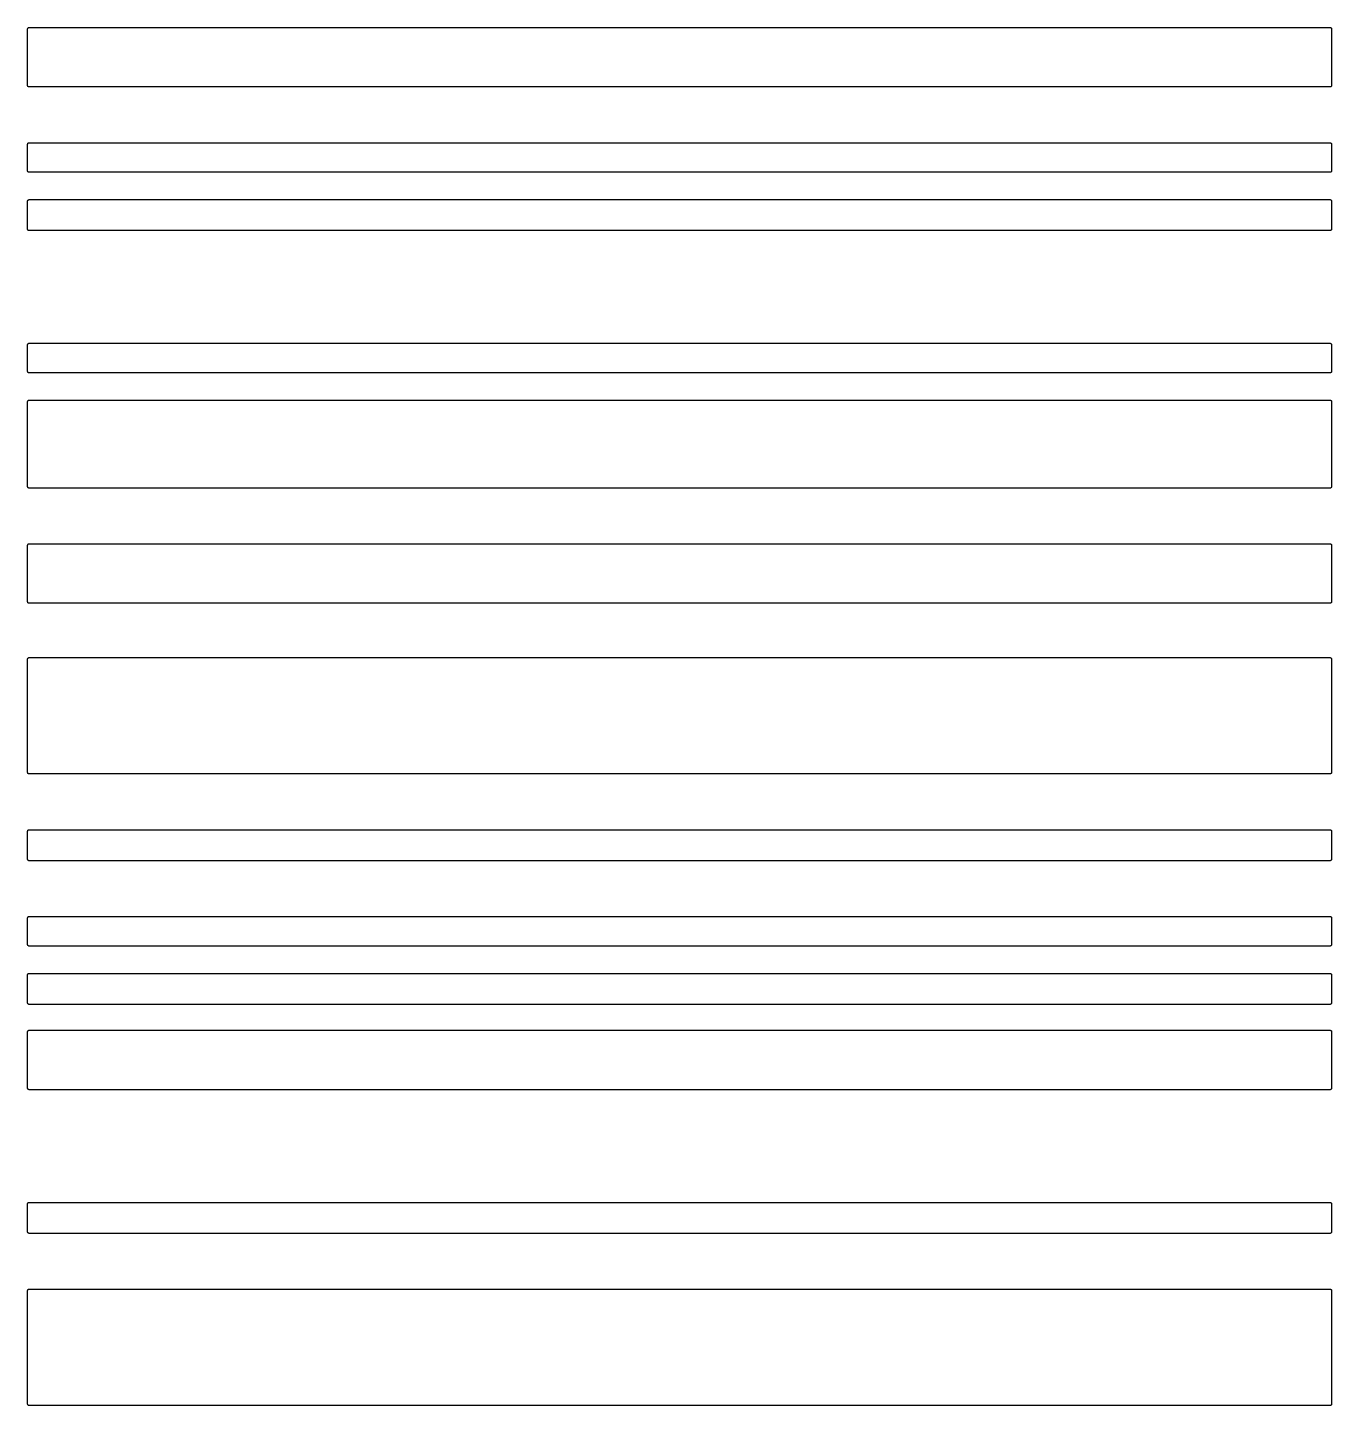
# Model space of a CAD drawing. Extents: x 91.3 to 189.8, y -113.5 to -60.4.
# Drawn here: x 116.11 to 121.29, y -84.65 to -79.18 of the extents above; entities that cross this region are included whole.
import ezdxf

# ---------------------------------------------------------------- set-up
doc = ezdxf.new("R2010")
doc.units = 0
doc.header["$MEASUREMENT"] = 0
doc.layers.add('BLACK', color=7, linetype='CONTINUOUS')

msp = doc.modelspace()

# ---------------------------------------------------------------- linework, layer by layer
at = {"layer": 'Black'}
for p, q in [((116.111, -79.1876), (116.112, -79.1872)), ((116.111, -79.4134), (116.111, -79.1876)), ((116.112, -79.1848), (116.113, -79.1844)), ((116.112, -79.1851), (116.112, -79.1848)), ((116.112, -79.1855), (116.112, -79.1851)), ((116.112, -79.1859), (116.112, -79.1855)), ((116.112, -79.1863), (116.112, -79.1859)), ((116.112, -79.1867), (116.112, -79.1863)), ((116.112, -79.1872), (116.112, -79.1867)), ((116.113, -79.1838), (116.114, -79.1836)), ((116.113, -79.1841), (116.113, -79.1838)), ((116.113, -79.1844), (116.113, -79.1841)), ((116.114, -79.1831), (116.115, -79.1829)), ((116.114, -79.1833), (116.114, -79.1831)), ((116.114, -79.1836), (116.114, -79.1833)), ((116.115, -79.1828), (116.116, -79.1827)), ((116.115, -79.1829), (116.115, -79.1828)), ((116.116, -79.1827), (116.116, -79.1826)), ((116.116, -79.1826), (121.281, -79.1826)), ((116.116, -79.1827), (116.116, -79.1827)), ((121.281, -79.1826), (121.282, -79.1827)), ((121.282, -79.1827), (121.282, -79.1827)), ((121.282, -79.1827), (121.282, -79.1828)), ((121.282, -79.1828), (121.283, -79.1829)), ((121.283, -79.1829), (121.283, -79.1831)), ((121.283, -79.1831), (121.284, -79.1833)), ((121.284, -79.1833), (121.284, -79.1836)), ((121.284, -79.1836), (121.284, -79.1838)), ((121.284, -79.1838), (121.285, -79.1841)), ((121.285, -79.1841), (121.285, -79.1844)), ((121.285, -79.1844), (121.285, -79.1848)), ((121.285, -79.1848), (121.285, -79.1851)), ((121.285, -79.1851), (121.286, -79.1855)), ((121.286, -79.1855), (121.286, -79.1859)), ((121.286, -79.1859), (121.286, -79.1863)), ((121.286, -79.1863), (121.286, -79.1867)), ((121.286, -79.1867), (121.286, -79.1872)), ((121.286, -79.1872), (121.286, -79.1876)), ((121.286, -79.1876), (121.286, -79.4134)), ((116.112, -79.4138), (116.111, -79.4134)), ((116.112, -79.4142), (116.112, -79.4138)), ((116.112, -79.4147), (116.112, -79.4142)), ((116.112, -79.4151), (116.112, -79.4147)), ((116.112, -79.4155), (116.112, -79.4151)), ((116.112, -79.4159), (116.112, -79.4155)), ((116.112, -79.4162), (116.112, -79.4159)), ((116.113, -79.4166), (116.112, -79.4162)), ((116.113, -79.4169), (116.113, -79.4166)), ((116.113, -79.4172), (116.113, -79.4169)), ((116.114, -79.4174), (116.113, -79.4172)), ((116.114, -79.4177), (116.114, -79.4174)), ((116.114, -79.4179), (116.114, -79.4177)), ((116.115, -79.4181), (116.114, -79.4179)), ((116.115, -79.4182), (116.115, -79.4181)), ((116.116, -79.4183), (116.115, -79.4182)), ((116.116, -79.4184), (116.116, -79.4183)), ((116.116, -79.4183), (116.116, -79.4183)), ((121.281, -79.4184), (116.116, -79.4184)), ((121.282, -79.4183), (121.281, -79.4184)), ((121.283, -79.4181), (121.282, -79.4182)), ((121.282, -79.4182), (121.282, -79.4183)), ((121.282, -79.4183), (121.282, -79.4183)), ((121.284, -79.4177), (121.283, -79.4179)), ((121.283, -79.4179), (121.283, -79.4181)), ((121.285, -79.4169), (121.284, -79.4172)), ((121.284, -79.4172), (121.284, -79.4174)), ((121.284, -79.4174), (121.284, -79.4177)), ((121.286, -79.4155), (121.285, -79.4159)), ((121.285, -79.4159), (121.285, -79.4162)), ((121.285, -79.4162), (121.285, -79.4166)), ((121.285, -79.4166), (121.285, -79.4169)), ((121.286, -79.4134), (121.286, -79.4138)), ((121.286, -79.4138), (121.286, -79.4142)), ((121.286, -79.4142), (121.286, -79.4147)), ((121.286, -79.4147), (121.286, -79.4151)), ((121.286, -79.4151), (121.286, -79.4155)), ((116.111, -79.6448), (116.112, -79.6444)), ((116.111, -79.752), (116.111, -79.6448)), ((116.112, -79.642), (116.113, -79.6416)), ((116.112, -79.6423), (116.112, -79.642)), ((116.112, -79.6427), (116.112, -79.6423)), ((116.112, -79.6431), (116.112, -79.6427)), ((116.112, -79.6435), (116.112, -79.6431)), ((116.112, -79.6439), (116.112, -79.6435)), ((116.112, -79.6444), (116.112, -79.6439)), ((116.113, -79.641), (116.114, -79.6408)), ((116.113, -79.6413), (116.113, -79.641)), ((116.113, -79.6416), (116.113, -79.6413)), ((116.114, -79.6403), (116.115, -79.6401)), ((116.114, -79.6405), (116.114, -79.6403)), ((116.114, -79.6408), (116.114, -79.6405)), ((116.115, -79.64), (116.116, -79.6399)), ((116.115, -79.6401), (116.115, -79.64)), ((116.116, -79.6399), (116.116, -79.6398)), ((116.116, -79.6398), (121.281, -79.6398)), ((116.116, -79.6399), (116.116, -79.6399)), ((121.281, -79.6398), (121.282, -79.6399)), ((121.282, -79.6399), (121.282, -79.6399)), ((121.282, -79.6399), (121.282, -79.64)), ((121.282, -79.64), (121.283, -79.6401)), ((121.283, -79.6401), (121.283, -79.6403)), ((121.283, -79.6403), (121.284, -79.6405)), ((121.284, -79.6405), (121.284, -79.6408)), ((121.284, -79.6408), (121.284, -79.641)), ((121.284, -79.641), (121.285, -79.6413)), ((121.285, -79.6413), (121.285, -79.6416)), ((121.285, -79.6416), (121.285, -79.642)), ((121.285, -79.642), (121.285, -79.6423)), ((121.285, -79.6423), (121.286, -79.6427)), ((121.286, -79.6427), (121.286, -79.6431)), ((121.286, -79.6431), (121.286, -79.6435)), ((121.286, -79.6435), (121.286, -79.6439)), ((121.286, -79.6439), (121.286, -79.6444)), ((121.286, -79.6444), (121.286, -79.6448)), ((121.286, -79.6448), (121.286, -79.752)), ((116.112, -79.7525), (116.111, -79.752)), ((116.112, -79.7529), (116.112, -79.7525)), ((116.112, -79.7533), (116.112, -79.7529)), ((116.112, -79.7538), (116.112, -79.7533)), ((116.112, -79.7541), (116.112, -79.7538)), ((116.112, -79.7545), (116.112, -79.7541)), ((116.112, -79.7549), (116.112, -79.7545)), ((116.113, -79.7553), (116.112, -79.7549)), ((116.113, -79.7555), (116.113, -79.7553)), ((116.113, -79.7559), (116.113, -79.7555)), ((116.114, -79.7561), (116.113, -79.7559)), ((116.114, -79.7564), (116.114, -79.7561)), ((116.114, -79.7565), (116.114, -79.7564)), ((116.115, -79.7567), (116.114, -79.7565)), ((116.115, -79.7568), (116.115, -79.7567)), ((116.116, -79.757), (116.115, -79.7568)), ((121.281, -79.757), (116.116, -79.757)), ((116.116, -79.757), (116.116, -79.757)), ((116.116, -79.757), (116.116, -79.757)), ((121.282, -79.757), (121.281, -79.757)), ((121.283, -79.7567), (121.282, -79.7568)), ((121.282, -79.7568), (121.282, -79.757)), ((121.282, -79.757), (121.282, -79.757)), ((121.284, -79.7564), (121.283, -79.7565)), ((121.283, -79.7565), (121.283, -79.7567)), ((121.285, -79.7555), (121.284, -79.7559)), ((121.284, -79.7559), (121.284, -79.7561)), ((121.284, -79.7561), (121.284, -79.7564)), ((121.286, -79.7541), (121.285, -79.7545)), ((121.285, -79.7545), (121.285, -79.7549)), ((121.285, -79.7549), (121.285, -79.7553)), ((121.285, -79.7553), (121.285, -79.7555)), ((121.286, -79.752), (121.286, -79.7525)), ((121.286, -79.7525), (121.286, -79.7529)), ((121.286, -79.7529), (121.286, -79.7533)), ((121.286, -79.7533), (121.286, -79.7538)), ((121.286, -79.7538), (121.286, -79.7541)), ((116.111, -79.8706), (116.112, -79.8701)), ((116.111, -79.9835), (116.111, -79.8706)), ((116.112, -79.8677), (116.113, -79.8674)), ((116.112, -79.8681), (116.112, -79.8677)), ((116.112, -79.8685), (116.112, -79.8681)), ((116.112, -79.8689), (116.112, -79.8685)), ((116.112, -79.8693), (116.112, -79.8689)), ((116.112, -79.8697), (116.112, -79.8693)), ((116.112, -79.8701), (116.112, -79.8697)), ((116.113, -79.8667), (116.114, -79.8665)), ((116.113, -79.8671), (116.113, -79.8667)), ((116.113, -79.8674), (116.113, -79.8671)), ((116.114, -79.8661), (116.115, -79.8659)), ((116.114, -79.8662), (116.114, -79.8661)), ((116.114, -79.8665), (116.114, -79.8662)), ((116.115, -79.8658), (116.116, -79.8657)), ((116.115, -79.8659), (116.115, -79.8658)), ((116.116, -79.8657), (116.116, -79.8656)), ((116.116, -79.8656), (121.281, -79.8656)), ((116.116, -79.8657), (116.116, -79.8657)), ((121.281, -79.8656), (121.282, -79.8657)), ((121.282, -79.8657), (121.282, -79.8657)), ((121.282, -79.8657), (121.282, -79.8658)), ((121.282, -79.8658), (121.283, -79.8659)), ((121.283, -79.8659), (121.283, -79.8661)), ((121.283, -79.8661), (121.284, -79.8662)), ((121.284, -79.8662), (121.284, -79.8665)), ((121.284, -79.8665), (121.284, -79.8667)), ((121.284, -79.8667), (121.285, -79.8671)), ((121.285, -79.8671), (121.285, -79.8674)), ((121.285, -79.8674), (121.285, -79.8677)), ((121.285, -79.8677), (121.285, -79.8681)), ((121.285, -79.8681), (121.286, -79.8685)), ((121.286, -79.8685), (121.286, -79.8689)), ((121.286, -79.8689), (121.286, -79.8693)), ((121.286, -79.8693), (121.286, -79.8697)), ((121.286, -79.8697), (121.286, -79.8701)), ((121.286, -79.8701), (121.286, -79.8706)), ((121.286, -79.8706), (121.286, -79.9835)), ((116.112, -79.9839), (116.111, -79.9835)), ((116.112, -79.9843), (116.112, -79.9839)), ((116.112, -79.9847), (116.112, -79.9843)), ((116.112, -79.9852), (116.112, -79.9847)), ((116.112, -79.9856), (116.112, -79.9852)), ((116.112, -79.986), (116.112, -79.9856)), ((116.112, -79.9863), (116.112, -79.986)), ((116.113, -79.9867), (116.112, -79.9863)), ((116.113, -79.987), (116.113, -79.9867)), ((116.113, -79.9873), (116.113, -79.987)), ((116.114, -79.9875), (116.113, -79.9873)), ((116.114, -79.9878), (116.114, -79.9875)), ((116.114, -79.9879), (116.114, -79.9878)), ((116.115, -79.9882), (116.114, -79.9879)), ((116.116, -79.9884), (116.115, -79.9882)), ((116.115, -79.9882), (116.115, -79.9882)), ((116.116, -79.9885), (116.116, -79.9884)), ((116.116, -79.9884), (116.116, -79.9884)), ((121.281, -79.9885), (116.116, -79.9885)), ((121.282, -79.9884), (121.281, -79.9885)), ((121.283, -79.9882), (121.282, -79.9882)), ((121.282, -79.9882), (121.282, -79.9884)), ((121.282, -79.9884), (121.282, -79.9884)), ((121.284, -79.9878), (121.283, -79.9879)), ((121.283, -79.9879), (121.283, -79.9882)), ((121.285, -79.987), (121.284, -79.9873)), ((121.284, -79.9873), (121.284, -79.9875)), ((121.284, -79.9875), (121.284, -79.9878)), ((121.286, -79.9856), (121.285, -79.986)), ((121.285, -79.986), (121.285, -79.9863)), ((121.285, -79.9863), (121.285, -79.9867)), ((121.285, -79.9867), (121.285, -79.987)), ((121.286, -79.9835), (121.286, -79.9839)), ((121.286, -79.9839), (121.286, -79.9843)), ((121.286, -79.9843), (121.286, -79.9847)), ((121.286, -79.9847), (121.286, -79.9852)), ((121.286, -79.9852), (121.286, -79.9856)), ((116.113, -80.4368), (116.114, -80.4366)), ((116.113, -80.4372), (116.113, -80.4368)), ((116.113, -80.4375), (116.113, -80.4372)), ((116.114, -80.4362), (116.115, -80.436)), ((116.114, -80.4363), (116.114, -80.4362)), ((116.114, -80.4366), (116.114, -80.4363)), ((116.115, -80.4359), (116.116, -80.4357)), ((116.115, -80.436), (116.115, -80.4359)), ((116.116, -80.4357), (116.116, -80.4357)), ((116.116, -80.4357), (116.116, -80.4357)), ((116.116, -80.4357), (121.281, -80.4357)), ((121.281, -80.4357), (121.282, -80.4357)), ((121.282, -80.4357), (121.282, -80.4357)), ((121.282, -80.4357), (121.282, -80.4359)), ((121.282, -80.4359), (121.283, -80.436)), ((121.283, -80.436), (121.283, -80.4362)), ((121.283, -80.4362), (121.284, -80.4363)), ((121.284, -80.4363), (121.284, -80.4366)), ((121.284, -80.4366), (121.284, -80.4368)), ((121.284, -80.4368), (121.285, -80.4372)), ((121.285, -80.4372), (121.285, -80.4375)), ((116.111, -80.4407), (116.112, -80.4402)), ((116.111, -80.5479), (116.111, -80.4407)), ((116.112, -80.4378), (116.113, -80.4375)), ((116.112, -80.4382), (116.112, -80.4378)), ((116.112, -80.4386), (116.112, -80.4382)), ((116.112, -80.439), (116.112, -80.4386)), ((116.112, -80.4394), (116.112, -80.439)), ((116.112, -80.4398), (116.112, -80.4394)), ((116.112, -80.4402), (116.112, -80.4398)), ((121.285, -80.4375), (121.285, -80.4378)), ((121.285, -80.4378), (121.285, -80.4382)), ((121.285, -80.4382), (121.286, -80.4386)), ((121.286, -80.4386), (121.286, -80.439)), ((121.286, -80.439), (121.286, -80.4394)), ((121.286, -80.4394), (121.286, -80.4398)), ((121.286, -80.4398), (121.286, -80.4402)), ((121.286, -80.4402), (121.286, -80.4407)), ((121.286, -80.4407), (121.286, -80.5479)), ((116.112, -80.5483), (116.111, -80.5479)), ((116.112, -80.5488), (116.112, -80.5483)), ((116.112, -80.5492), (116.112, -80.5488)), ((116.112, -80.5496), (116.112, -80.5492)), ((116.112, -80.55), (116.112, -80.5496)), ((116.112, -80.5504), (116.112, -80.55)), ((116.112, -80.5507), (116.112, -80.5504)), ((116.113, -80.5511), (116.112, -80.5507)), ((116.113, -80.5514), (116.113, -80.5511)), ((116.113, -80.5517), (116.113, -80.5514)), ((116.114, -80.552), (116.113, -80.5517)), ((116.114, -80.5522), (116.114, -80.552)), ((116.114, -80.5524), (116.114, -80.5522)), ((116.115, -80.5526), (116.114, -80.5524)), ((116.115, -80.5527), (116.115, -80.5526)), ((116.116, -80.5528), (116.115, -80.5527)), ((116.116, -80.5529), (116.116, -80.5528)), ((116.116, -80.5528), (116.116, -80.5528)), ((121.281, -80.5529), (116.116, -80.5529)), ((121.282, -80.5528), (121.281, -80.5529)), ((121.283, -80.5526), (121.282, -80.5527)), ((121.282, -80.5527), (121.282, -80.5528)), ((121.282, -80.5528), (121.282, -80.5528)), ((121.284, -80.5522), (121.283, -80.5524)), ((121.283, -80.5524), (121.283, -80.5526)), ((121.285, -80.5514), (121.284, -80.5517)), ((121.284, -80.5517), (121.284, -80.552)), ((121.284, -80.552), (121.284, -80.5522)), ((121.286, -80.55), (121.285, -80.5504)), ((121.285, -80.5504), (121.285, -80.5507)), ((121.285, -80.5507), (121.285, -80.5511)), ((121.285, -80.5511), (121.285, -80.5514)), ((121.286, -80.5479), (121.286, -80.5483)), ((121.286, -80.5483), (121.286, -80.5488)), ((121.286, -80.5488), (121.286, -80.5492)), ((121.286, -80.5492), (121.286, -80.5496)), ((121.286, -80.5496), (121.286, -80.55)), ((116.111, -80.6664), (116.112, -80.666)), ((116.111, -81.0051), (116.111, -80.6664)), ((116.112, -80.6636), (116.113, -80.6632)), ((116.112, -80.6639), (116.112, -80.6636)), ((116.112, -80.6644), (116.112, -80.6639)), ((116.112, -80.6647), (116.112, -80.6644)), ((116.112, -80.6652), (116.112, -80.6647)), ((116.112, -80.6656), (116.112, -80.6652)), ((116.112, -80.666), (116.112, -80.6656)), ((116.113, -80.6626), (116.114, -80.6624)), ((116.113, -80.6629), (116.113, -80.6626)), ((116.113, -80.6632), (116.113, -80.6629)), ((116.114, -80.662), (116.115, -80.6617)), ((116.114, -80.6621), (116.114, -80.662)), ((116.114, -80.6624), (116.114, -80.6621)), ((116.115, -80.6617), (116.116, -80.6615)), ((116.115, -80.6617), (116.115, -80.6617)), ((116.116, -80.6615), (116.116, -80.6614)), ((116.116, -80.6614), (121.281, -80.6614)), ((116.116, -80.6615), (116.116, -80.6615)), ((121.281, -80.6614), (121.282, -80.6615)), ((121.282, -80.6615), (121.282, -80.6615)), ((121.282, -80.6615), (121.282, -80.6617)), ((121.282, -80.6617), (121.283, -80.6617)), ((121.283, -80.6617), (121.283, -80.662)), ((121.283, -80.662), (121.284, -80.6621)), ((121.284, -80.6621), (121.284, -80.6624)), ((121.284, -80.6624), (121.284, -80.6626)), ((121.284, -80.6626), (121.285, -80.6629)), ((121.285, -80.6629), (121.285, -80.6632)), ((121.285, -80.6632), (121.285, -80.6636)), ((121.285, -80.6636), (121.285, -80.6639)), ((121.285, -80.6639), (121.286, -80.6644)), ((121.286, -80.6644), (121.286, -80.6647)), ((121.286, -80.6647), (121.286, -80.6652)), ((121.286, -80.6652), (121.286, -80.6656)), ((121.286, -80.6656), (121.286, -80.666)), ((121.286, -80.666), (121.286, -80.6664)), ((121.286, -80.6664), (121.286, -81.0051)), ((116.112, -81.0055), (116.111, -81.0051)), ((116.112, -81.006), (116.112, -81.0055)), ((116.112, -81.0064), (116.112, -81.006)), ((116.112, -81.0068), (116.112, -81.0064)), ((116.112, -81.0072), (116.112, -81.0068)), ((116.112, -81.0076), (116.112, -81.0072)), ((116.112, -81.0079), (116.112, -81.0076)), ((116.113, -81.0083), (116.112, -81.0079)), ((116.113, -81.0086), (116.113, -81.0083)), ((116.113, -81.0089), (116.113, -81.0086)), ((116.114, -81.0092), (116.113, -81.0089)), ((116.114, -81.0094), (116.114, -81.0092)), ((116.114, -81.0096), (116.114, -81.0094)), ((116.115, -81.0098), (116.114, -81.0096)), ((116.115, -81.0099), (116.115, -81.0098)), ((116.116, -81.01), (116.115, -81.0099)), ((116.116, -81.0101), (116.116, -81.01)), ((116.116, -81.01), (116.116, -81.01)), ((121.281, -81.0101), (116.116, -81.0101)), ((121.282, -81.01), (121.281, -81.0101)), ((121.283, -81.0098), (121.282, -81.0099)), ((121.282, -81.0099), (121.282, -81.01)), ((121.282, -81.01), (121.282, -81.01)), ((121.284, -81.0094), (121.283, -81.0096)), ((121.283, -81.0096), (121.283, -81.0098)), ((121.285, -81.0086), (121.284, -81.0089)), ((121.284, -81.0089), (121.284, -81.0092)), ((121.284, -81.0092), (121.284, -81.0094)), ((121.286, -81.0072), (121.285, -81.0076)), ((121.285, -81.0076), (121.285, -81.0079)), ((121.285, -81.0079), (121.285, -81.0083)), ((121.285, -81.0083), (121.285, -81.0086)), ((121.286, -81.0051), (121.286, -81.0055)), ((121.286, -81.0055), (121.286, -81.006)), ((121.286, -81.006), (121.286, -81.0064)), ((121.286, -81.0064), (121.286, -81.0068)), ((121.286, -81.0068), (121.286, -81.0072)), ((116.111, -81.2365), (116.112, -81.2361)), ((116.111, -81.4623), (116.111, -81.2365)), ((116.112, -81.2337), (116.113, -81.2333)), ((116.112, -81.234), (116.112, -81.2337)), ((116.112, -81.2344), (116.112, -81.234)), ((116.112, -81.2348), (116.112, -81.2344)), ((116.112, -81.2353), (116.112, -81.2348)), ((116.112, -81.2357), (116.112, -81.2353)), ((116.112, -81.2361), (116.112, -81.2357)), ((116.113, -81.2327), (116.114, -81.2325)), ((116.113, -81.233), (116.113, -81.2327)), ((116.113, -81.2333), (116.113, -81.233)), ((116.114, -81.2321), (116.115, -81.2318)), ((116.114, -81.2322), (116.114, -81.2321)), ((116.114, -81.2325), (116.114, -81.2322)), ((116.115, -81.2318), (116.116, -81.2316)), ((116.115, -81.2318), (116.115, -81.2318)), ((116.116, -81.2316), (116.116, -81.2315)), ((116.116, -81.2315), (121.281, -81.2315)), ((116.116, -81.2316), (116.116, -81.2316)), ((121.281, -81.2315), (121.282, -81.2316)), ((121.282, -81.2316), (121.282, -81.2316)), ((121.282, -81.2316), (121.282, -81.2318)), ((121.282, -81.2318), (121.283, -81.2318)), ((121.283, -81.2318), (121.283, -81.2321)), ((121.283, -81.2321), (121.284, -81.2322)), ((121.284, -81.2322), (121.284, -81.2325)), ((121.284, -81.2325), (121.284, -81.2327)), ((121.284, -81.2327), (121.285, -81.233)), ((121.285, -81.233), (121.285, -81.2333)), ((121.285, -81.2333), (121.285, -81.2337)), ((121.285, -81.2337), (121.285, -81.234)), ((121.285, -81.234), (121.286, -81.2344)), ((121.286, -81.2344), (121.286, -81.2348)), ((121.286, -81.2348), (121.286, -81.2353)), ((121.286, -81.2353), (121.286, -81.2357)), ((121.286, -81.2357), (121.286, -81.2361)), ((121.286, -81.2361), (121.286, -81.2365)), ((121.286, -81.2365), (121.286, -81.4623)), ((116.112, -81.4627), (116.111, -81.4623)), ((116.112, -81.4632), (116.112, -81.4627)), ((116.112, -81.4636), (116.112, -81.4632)), ((116.112, -81.464), (116.112, -81.4636)), ((116.112, -81.4644), (116.112, -81.464)), ((116.112, -81.4648), (116.112, -81.4644)), ((116.112, -81.4651), (116.112, -81.4648)), ((116.113, -81.4655), (116.112, -81.4651)), ((116.113, -81.4658), (116.113, -81.4655)), ((116.113, -81.4661), (116.113, -81.4658)), ((116.114, -81.4664), (116.113, -81.4661)), ((116.114, -81.4666), (116.114, -81.4664)), ((116.114, -81.4668), (116.114, -81.4666)), ((116.115, -81.467), (116.114, -81.4668)), ((116.115, -81.4671), (116.115, -81.467)), ((116.116, -81.4672), (116.115, -81.4671)), ((116.116, -81.4673), (116.116, -81.4672)), ((116.116, -81.4672), (116.116, -81.4672)), ((121.281, -81.4673), (116.116, -81.4673)), ((121.282, -81.4672), (121.281, -81.4673)), ((121.283, -81.467), (121.282, -81.4671)), ((121.282, -81.4671), (121.282, -81.4672)), ((121.282, -81.4672), (121.282, -81.4672)), ((121.284, -81.4666), (121.283, -81.4668)), ((121.283, -81.4668), (121.283, -81.467)), ((121.285, -81.4658), (121.284, -81.4661)), ((121.284, -81.4661), (121.284, -81.4664)), ((121.284, -81.4664), (121.284, -81.4666)), ((121.286, -81.4644), (121.285, -81.4648)), ((121.285, -81.4648), (121.285, -81.4651)), ((121.285, -81.4651), (121.285, -81.4655)), ((121.285, -81.4655), (121.285, -81.4658)), ((121.286, -81.4623), (121.286, -81.4627)), ((121.286, -81.4627), (121.286, -81.4632)), ((121.286, -81.4632), (121.286, -81.4636)), ((121.286, -81.4636), (121.286, -81.464)), ((121.286, -81.464), (121.286, -81.4644)), ((116.111, -81.6881), (116.112, -81.6877)), ((116.111, -82.1396), (116.111, -81.6881)), ((116.112, -81.6853), (116.113, -81.6849)), ((116.112, -81.6856), (116.112, -81.6853)), ((116.112, -81.686), (116.112, -81.6856)), ((116.112, -81.6864), (116.112, -81.686)), ((116.112, -81.6868), (116.112, -81.6864)), ((116.112, -81.6872), (116.112, -81.6868)), ((116.112, -81.6877), (116.112, -81.6872)), ((116.113, -81.6843), (116.114, -81.684)), ((116.113, -81.6846), (116.113, -81.6843)), ((116.113, -81.6849), (116.113, -81.6846)), ((116.114, -81.6836), (116.115, -81.6834)), ((116.114, -81.6838), (116.114, -81.6836)), ((116.114, -81.684), (116.114, -81.6838)), ((116.115, -81.6833), (116.116, -81.6832)), ((116.115, -81.6834), (116.115, -81.6833)), ((116.116, -81.6832), (116.116, -81.6831)), ((116.116, -81.6831), (121.281, -81.6831)), ((116.116, -81.6832), (116.116, -81.6832)), ((121.281, -81.6831), (121.282, -81.6832)), ((121.282, -81.6832), (121.282, -81.6832)), ((121.282, -81.6832), (121.282, -81.6833)), ((121.282, -81.6833), (121.283, -81.6834)), ((121.283, -81.6834), (121.283, -81.6836)), ((121.283, -81.6836), (121.284, -81.6838)), ((121.284, -81.6838), (121.284, -81.684)), ((121.284, -81.684), (121.284, -81.6843)), ((121.284, -81.6843), (121.285, -81.6846)), ((121.285, -81.6846), (121.285, -81.6849)), ((121.285, -81.6849), (121.285, -81.6853)), ((121.285, -81.6853), (121.285, -81.6856)), ((121.285, -81.6856), (121.286, -81.686)), ((121.286, -81.686), (121.286, -81.6864)), ((121.286, -81.6864), (121.286, -81.6868)), ((121.286, -81.6868), (121.286, -81.6872)), ((121.286, -81.6872), (121.286, -81.6877)), ((121.286, -81.6877), (121.286, -81.6881)), ((121.286, -81.6881), (121.286, -82.1396)), ((116.112, -82.1401), (116.111, -82.1396)), ((116.112, -82.1405), (116.112, -82.1401)), ((116.112, -82.1409), (116.112, -82.1405)), ((116.112, -82.1414), (116.112, -82.1409)), ((116.112, -82.1417), (116.112, -82.1414)), ((116.112, -82.1421), (116.112, -82.1417)), ((116.112, -82.1425), (116.112, -82.1421)), ((116.113, -82.1429), (116.112, -82.1425)), ((116.113, -82.1431), (116.113, -82.1429)), ((116.113, -82.1435), (116.113, -82.1431)), ((116.114, -82.1437), (116.113, -82.1435)), ((116.114, -82.144), (116.114, -82.1437)), ((116.114, -82.1441), (116.114, -82.144)), ((116.115, -82.1443), (116.114, -82.1441)), ((116.115, -82.1444), (116.115, -82.1443)), ((116.116, -82.1446), (116.115, -82.1444)), ((121.281, -82.1446), (116.116, -82.1446)), ((116.116, -82.1446), (116.116, -82.1446)), ((116.116, -82.1446), (116.116, -82.1446)), ((121.282, -82.1446), (121.281, -82.1446)), ((121.283, -82.1443), (121.282, -82.1444)), ((121.282, -82.1444), (121.282, -82.1446)), ((121.282, -82.1446), (121.282, -82.1446)), ((121.284, -82.144), (121.283, -82.1441)), ((121.283, -82.1441), (121.283, -82.1443)), ((121.285, -82.1431), (121.284, -82.1435)), ((121.284, -82.1435), (121.284, -82.1437)), ((121.284, -82.1437), (121.284, -82.144)), ((121.286, -82.1417), (121.285, -82.1421)), ((121.285, -82.1421), (121.285, -82.1425)), ((121.285, -82.1425), (121.285, -82.1429)), ((121.285, -82.1429), (121.285, -82.1431)), ((121.286, -82.1396), (121.286, -82.1401)), ((121.286, -82.1401), (121.286, -82.1405)), ((121.286, -82.1405), (121.286, -82.1409)), ((121.286, -82.1409), (121.286, -82.1414)), ((121.286, -82.1414), (121.286, -82.1417)), ((116.111, -82.3711), (116.112, -82.3706)), ((116.111, -82.484), (116.111, -82.3711)), ((116.112, -82.3682), (116.113, -82.3679)), ((116.112, -82.3686), (116.112, -82.3682)), ((116.112, -82.369), (116.112, -82.3686)), ((116.112, -82.3694), (116.112, -82.369)), ((116.112, -82.3698), (116.112, -82.3694)), ((116.112, -82.3702), (116.112, -82.3698)), ((116.112, -82.3706), (116.112, -82.3702)), ((116.113, -82.3672), (116.114, -82.367)), ((116.113, -82.3676), (116.113, -82.3672)), ((116.113, -82.3679), (116.113, -82.3676)), ((116.114, -82.3666), (116.115, -82.3664)), ((116.114, -82.3667), (116.114, -82.3666)), ((116.114, -82.367), (116.114, -82.3667)), ((116.115, -82.3663), (116.116, -82.3661)), ((116.115, -82.3664), (116.115, -82.3663)), ((116.116, -82.3661), (116.116, -82.3661)), ((116.116, -82.3661), (116.116, -82.3661)), ((116.116, -82.3661), (121.281, -82.3661)), ((121.281, -82.3661), (121.282, -82.3661)), ((121.282, -82.3661), (121.282, -82.3661)), ((121.282, -82.3661), (121.282, -82.3663)), ((121.282, -82.3663), (121.283, -82.3664)), ((121.283, -82.3664), (121.283, -82.3666)), ((121.283, -82.3666), (121.284, -82.3667)), ((121.284, -82.3667), (121.284, -82.367)), ((121.284, -82.367), (121.284, -82.3672)), ((121.284, -82.3672), (121.285, -82.3676)), ((121.285, -82.3676), (121.285, -82.3679)), ((121.285, -82.3679), (121.285, -82.3682)), ((121.285, -82.3682), (121.285, -82.3686)), ((121.285, -82.3686), (121.286, -82.369)), ((121.286, -82.369), (121.286, -82.3694)), ((121.286, -82.3694), (121.286, -82.3698)), ((121.286, -82.3698), (121.286, -82.3702)), ((121.286, -82.3702), (121.286, -82.3706)), ((121.286, -82.3706), (121.286, -82.3711)), ((121.286, -82.3711), (121.286, -82.484)), ((116.112, -82.4844), (116.111, -82.484)), ((116.112, -82.4848), (116.112, -82.4844)), ((116.112, -82.4852), (116.112, -82.4848)), ((116.112, -82.4857), (116.112, -82.4852)), ((116.112, -82.486), (116.112, -82.4857)), ((116.112, -82.4865), (116.112, -82.486)), ((116.112, -82.4868), (116.112, -82.4865)), ((116.113, -82.4872), (116.112, -82.4868)), ((116.113, -82.4875), (116.113, -82.4872)), ((116.113, -82.4878), (116.113, -82.4875)), ((116.114, -82.488), (116.113, -82.4878)), ((116.114, -82.4883), (116.114, -82.488)), ((116.114, -82.4884), (116.114, -82.4883)), ((116.115, -82.4887), (116.114, -82.4884)), ((116.116, -82.4889), (116.115, -82.4887)), ((116.115, -82.4887), (116.115, -82.4887)), ((116.116, -82.489), (116.116, -82.4889)), ((116.116, -82.4889), (116.116, -82.4889)), ((121.281, -82.489), (116.116, -82.489)), ((121.282, -82.4889), (121.281, -82.489)), ((121.283, -82.4887), (121.282, -82.4887)), ((121.282, -82.4887), (121.282, -82.4889)), ((121.282, -82.4889), (121.282, -82.4889)), ((121.284, -82.4883), (121.283, -82.4884)), ((121.283, -82.4884), (121.283, -82.4887)), ((121.285, -82.4875), (121.284, -82.4878)), ((121.284, -82.4878), (121.284, -82.488)), ((121.284, -82.488), (121.284, -82.4883)), ((121.286, -82.486), (121.285, -82.4865)), ((121.285, -82.4865), (121.285, -82.4868)), ((121.285, -82.4868), (121.285, -82.4872)), ((121.285, -82.4872), (121.285, -82.4875)), ((121.286, -82.484), (121.286, -82.4844)), ((121.286, -82.4844), (121.286, -82.4848)), ((121.286, -82.4848), (121.286, -82.4852)), ((121.286, -82.4852), (121.286, -82.4857)), ((121.286, -82.4857), (121.286, -82.486)), ((116.111, -82.7154), (116.112, -82.7149)), ((116.111, -82.8226), (116.111, -82.7154)), ((116.112, -82.7125), (116.113, -82.7122)), ((116.112, -82.7129), (116.112, -82.7125)), ((116.112, -82.7133), (116.112, -82.7129)), ((116.112, -82.7137), (116.112, -82.7133)), ((116.112, -82.7141), (116.112, -82.7137)), ((116.112, -82.7145), (116.112, -82.7141)), ((116.112, -82.7149), (116.112, -82.7145)), ((116.113, -82.7115), (116.114, -82.7113)), ((116.113, -82.7119), (116.113, -82.7115)), ((116.113, -82.7122), (116.113, -82.7119)), ((116.114, -82.7109), (116.115, -82.7107)), ((116.114, -82.711), (116.114, -82.7109)), ((116.114, -82.7113), (116.114, -82.711)), ((116.115, -82.7106), (116.116, -82.7105)), ((116.115, -82.7107), (116.115, -82.7106)), ((116.116, -82.7105), (116.116, -82.7104)), ((116.116, -82.7104), (121.281, -82.7104)), ((116.116, -82.7105), (116.116, -82.7105)), ((121.281, -82.7104), (121.282, -82.7105)), ((121.282, -82.7105), (121.282, -82.7105)), ((121.282, -82.7105), (121.282, -82.7106)), ((121.282, -82.7106), (121.283, -82.7107)), ((121.283, -82.7107), (121.283, -82.7109)), ((121.283, -82.7109), (121.284, -82.711)), ((121.284, -82.711), (121.284, -82.7113)), ((121.284, -82.7113), (121.284, -82.7115)), ((121.284, -82.7115), (121.285, -82.7119)), ((121.285, -82.7119), (121.285, -82.7122)), ((121.285, -82.7122), (121.285, -82.7125)), ((121.285, -82.7125), (121.285, -82.7129)), ((121.285, -82.7129), (121.286, -82.7133)), ((121.286, -82.7133), (121.286, -82.7137)), ((121.286, -82.7137), (121.286, -82.7141)), ((121.286, -82.7141), (121.286, -82.7145)), ((121.286, -82.7145), (121.286, -82.7149)), ((121.286, -82.7149), (121.286, -82.7154)), ((121.286, -82.7154), (121.286, -82.8226)), ((116.112, -82.8231), (116.111, -82.8226)), ((116.112, -82.8235), (116.112, -82.8231)), ((116.112, -82.8239), (116.112, -82.8235)), ((116.112, -82.8243), (116.112, -82.8239)), ((116.112, -82.8247), (116.112, -82.8243)), ((116.112, -82.8251), (116.112, -82.8247)), ((116.112, -82.8255), (116.112, -82.8251)), ((116.113, -82.8258), (116.112, -82.8255)), ((116.113, -82.8261), (116.113, -82.8258)), ((116.113, -82.8265), (116.113, -82.8261)), ((116.114, -82.8267), (116.113, -82.8265)), ((116.114, -82.827), (116.114, -82.8267)), ((116.114, -82.8271), (116.114, -82.827)), ((116.115, -82.8273), (116.114, -82.8271)), ((116.115, -82.8274), (116.115, -82.8273)), ((116.116, -82.8275), (116.115, -82.8274)), ((116.116, -82.8276), (116.116, -82.8275)), ((116.116, -82.8275), (116.116, -82.8275)), ((121.281, -82.8276), (116.116, -82.8276)), ((121.282, -82.8275), (121.281, -82.8276)), ((121.283, -82.8273), (121.282, -82.8274)), ((121.282, -82.8274), (121.282, -82.8275)), ((121.282, -82.8275), (121.282, -82.8275)), ((121.284, -82.827), (121.283, -82.8271)), ((121.283, -82.8271), (121.283, -82.8273)), ((121.285, -82.8261), (121.284, -82.8265)), ((121.284, -82.8265), (121.284, -82.8267)), ((121.284, -82.8267), (121.284, -82.827)), ((121.286, -82.8247), (121.285, -82.8251)), ((121.285, -82.8251), (121.285, -82.8255)), ((121.285, -82.8255), (121.285, -82.8258)), ((121.285, -82.8258), (121.285, -82.8261)), ((121.286, -82.8226), (121.286, -82.8231)), ((121.286, -82.8231), (121.286, -82.8235)), ((121.286, -82.8235), (121.286, -82.8239)), ((121.286, -82.8239), (121.286, -82.8243)), ((121.286, -82.8243), (121.286, -82.8247)), ((116.111, -82.9412), (116.112, -82.9407)), ((116.111, -83.054), (116.111, -82.9412)), ((116.112, -82.9383), (116.113, -82.9379)), ((116.112, -82.9387), (116.112, -82.9383)), ((116.112, -82.9391), (116.112, -82.9387)), ((116.112, -82.9394), (116.112, -82.9391)), ((116.112, -82.9399), (116.112, -82.9394)), ((116.112, -82.9403), (116.112, -82.9399)), ((116.112, -82.9407), (116.112, -82.9403)), ((116.113, -82.9373), (116.114, -82.9371)), ((116.113, -82.9377), (116.113, -82.9373)), ((116.113, -82.9379), (116.113, -82.9377)), ((116.114, -82.9367), (116.115, -82.9365)), ((116.114, -82.9368), (116.114, -82.9367)), ((116.114, -82.9371), (116.114, -82.9368)), ((116.115, -82.9364), (116.116, -82.9362)), ((116.115, -82.9365), (116.115, -82.9364)), ((116.116, -82.9362), (116.116, -82.9362)), ((116.116, -82.9362), (116.116, -82.9362)), ((116.116, -82.9362), (121.281, -82.9362)), ((121.281, -82.9362), (121.282, -82.9362)), ((121.282, -82.9362), (121.282, -82.9362)), ((121.282, -82.9362), (121.282, -82.9364)), ((121.282, -82.9364), (121.283, -82.9365)), ((121.283, -82.9365), (121.283, -82.9367)), ((121.283, -82.9367), (121.284, -82.9368)), ((121.284, -82.9368), (121.284, -82.9371)), ((121.284, -82.9371), (121.284, -82.9373)), ((121.284, -82.9373), (121.285, -82.9377)), ((121.285, -82.9377), (121.285, -82.9379)), ((121.285, -82.9379), (121.285, -82.9383)), ((121.285, -82.9383), (121.285, -82.9387)), ((121.285, -82.9387), (121.286, -82.9391)), ((121.286, -82.9391), (121.286, -82.9394)), ((121.286, -82.9394), (121.286, -82.9399)), ((121.286, -82.9399), (121.286, -82.9403)), ((121.286, -82.9403), (121.286, -82.9407)), ((121.286, -82.9407), (121.286, -82.9412)), ((121.286, -82.9412), (121.286, -83.054)), ((116.112, -83.0545), (116.111, -83.054)), ((116.112, -83.0549), (116.112, -83.0545)), ((116.112, -83.0553), (116.112, -83.0549)), ((116.112, -83.0558), (116.112, -83.0553)), ((116.112, -83.0561), (116.112, -83.0558)), ((116.112, -83.0565), (116.112, -83.0561)), ((116.112, -83.0569), (116.112, -83.0565)), ((116.113, -83.0573), (116.112, -83.0569)), ((116.113, -83.0575), (116.113, -83.0573)), ((116.113, -83.0579), (116.113, -83.0575)), ((116.114, -83.0581), (116.113, -83.0579)), ((116.114, -83.0584), (116.114, -83.0581)), ((116.114, -83.0585), (116.114, -83.0584)), ((116.115, -83.0587), (116.114, -83.0585)), ((116.115, -83.0588), (116.115, -83.0587)), ((116.116, -83.059), (116.115, -83.0588)), ((121.281, -83.059), (116.116, -83.059)), ((116.116, -83.059), (116.116, -83.059)), ((116.116, -83.059), (116.116, -83.059)), ((121.282, -83.059), (121.281, -83.059)), ((121.283, -83.0587), (121.282, -83.0588)), ((121.282, -83.0588), (121.282, -83.059)), ((121.282, -83.059), (121.282, -83.059)), ((121.284, -83.0584), (121.283, -83.0585)), ((121.283, -83.0585), (121.283, -83.0587)), ((121.285, -83.0575), (121.284, -83.0579)), ((121.284, -83.0579), (121.284, -83.0581)), ((121.284, -83.0581), (121.284, -83.0584)), ((121.286, -83.0561), (121.285, -83.0565)), ((121.285, -83.0565), (121.285, -83.0569)), ((121.285, -83.0569), (121.285, -83.0573)), ((121.285, -83.0573), (121.285, -83.0575)), ((121.286, -83.054), (121.286, -83.0545)), ((121.286, -83.0545), (121.286, -83.0549)), ((121.286, -83.0549), (121.286, -83.0553)), ((121.286, -83.0553), (121.286, -83.0558)), ((121.286, -83.0558), (121.286, -83.0561)), ((116.111, -83.1669), (116.112, -83.1665)), ((116.111, -83.3927), (116.111, -83.1669)), ((116.112, -83.1641), (116.113, -83.1637)), ((116.112, -83.1644), (116.112, -83.1641)), ((116.112, -83.1648), (116.112, -83.1644)), ((116.112, -83.1652), (116.112, -83.1648)), ((116.112, -83.1657), (116.112, -83.1652)), ((116.112, -83.1661), (116.112, -83.1657)), ((116.112, -83.1665), (116.112, -83.1661)), ((116.113, -83.1631), (116.114, -83.1629)), ((116.113, -83.1634), (116.113, -83.1631)), ((116.113, -83.1637), (116.113, -83.1634)), ((116.114, -83.1625), (116.115, -83.1622)), ((116.114, -83.1626), (116.114, -83.1625)), ((116.114, -83.1629), (116.114, -83.1626)), ((116.115, -83.1622), (116.116, -83.162)), ((116.115, -83.1622), (116.115, -83.1622)), ((116.116, -83.162), (116.116, -83.1619)), ((116.116, -83.1619), (121.281, -83.1619)), ((116.116, -83.162), (116.116, -83.162)), ((121.281, -83.1619), (121.282, -83.162)), ((121.282, -83.162), (121.282, -83.162)), ((121.282, -83.162), (121.282, -83.1622)), ((121.282, -83.1622), (121.283, -83.1622)), ((121.283, -83.1622), (121.283, -83.1625)), ((121.283, -83.1625), (121.284, -83.1626)), ((121.284, -83.1626), (121.284, -83.1629)), ((121.284, -83.1629), (121.284, -83.1631)), ((121.284, -83.1631), (121.285, -83.1634)), ((121.285, -83.1634), (121.285, -83.1637)), ((121.285, -83.1637), (121.285, -83.1641)), ((121.285, -83.1641), (121.285, -83.1644)), ((121.285, -83.1644), (121.286, -83.1648)), ((121.286, -83.1648), (121.286, -83.1652)), ((121.286, -83.1652), (121.286, -83.1657)), ((121.286, -83.1657), (121.286, -83.1661)), ((121.286, -83.1661), (121.286, -83.1665)), ((121.286, -83.1665), (121.286, -83.1669)), ((121.286, -83.1669), (121.286, -83.3927)), ((116.112, -83.3931), (116.111, -83.3927)), ((116.112, -83.3936), (116.112, -83.3931)), ((116.112, -83.394), (116.112, -83.3936)), ((116.112, -83.3944), (116.112, -83.394)), ((116.112, -83.3948), (116.112, -83.3944)), ((116.112, -83.3952), (116.112, -83.3948)), ((116.112, -83.3955), (116.112, -83.3952)), ((116.113, -83.3959), (116.112, -83.3955)), ((116.113, -83.3962), (116.113, -83.3959)), ((116.113, -83.3965), (116.113, -83.3962)), ((116.114, -83.3968), (116.113, -83.3965)), ((116.114, -83.397), (116.114, -83.3968)), ((116.114, -83.3972), (116.114, -83.397)), ((116.115, -83.3974), (116.114, -83.3972)), ((116.115, -83.3975), (116.115, -83.3974)), ((116.116, -83.3976), (116.115, -83.3975)), ((116.116, -83.3977), (116.116, -83.3976)), ((116.116, -83.3976), (116.116, -83.3976)), ((121.281, -83.3977), (116.116, -83.3977)), ((121.282, -83.3976), (121.281, -83.3977)), ((121.283, -83.3974), (121.282, -83.3975)), ((121.282, -83.3975), (121.282, -83.3976)), ((121.282, -83.3976), (121.282, -83.3976)), ((121.284, -83.397), (121.283, -83.3972)), ((121.283, -83.3972), (121.283, -83.3974)), ((121.285, -83.3962), (121.284, -83.3965)), ((121.284, -83.3965), (121.284, -83.3968)), ((121.284, -83.3968), (121.284, -83.397)), ((121.286, -83.3948), (121.285, -83.3952)), ((121.285, -83.3952), (121.285, -83.3955)), ((121.285, -83.3955), (121.285, -83.3959)), ((121.285, -83.3959), (121.285, -83.3962)), ((121.286, -83.3927), (121.286, -83.3931)), ((121.286, -83.3931), (121.286, -83.3936)), ((121.286, -83.3936), (121.286, -83.394)), ((121.286, -83.394), (121.286, -83.3944)), ((121.286, -83.3944), (121.286, -83.3948)), ((116.111, -83.8499), (116.112, -83.8495)), ((116.111, -83.9628), (116.111, -83.8499)), ((116.112, -83.8471), (116.113, -83.8467)), ((116.112, -83.8474), (116.112, -83.8471)), ((116.112, -83.8478), (116.112, -83.8474)), ((116.112, -83.8482), (116.112, -83.8478)), ((116.112, -83.8486), (116.112, -83.8482)), ((116.112, -83.849), (116.112, -83.8486)), ((116.112, -83.8495), (116.112, -83.849)), ((116.113, -83.8461), (116.114, -83.8459)), ((116.113, -83.8464), (116.113, -83.8461)), ((116.113, -83.8467), (116.113, -83.8464)), ((116.114, -83.8454), (116.115, -83.8452)), ((116.114, -83.8456), (116.114, -83.8454)), ((116.114, -83.8459), (116.114, -83.8456)), ((116.115, -83.8451), (116.116, -83.845)), ((116.115, -83.8452), (116.115, -83.8451)), ((116.116, -83.845), (116.116, -83.8449)), ((116.116, -83.8449), (121.281, -83.8449)), ((116.116, -83.845), (116.116, -83.845)), ((121.281, -83.8449), (121.282, -83.845)), ((121.282, -83.845), (121.282, -83.845)), ((121.282, -83.845), (121.282, -83.8451)), ((121.282, -83.8451), (121.283, -83.8452)), ((121.283, -83.8452), (121.283, -83.8454)), ((121.283, -83.8454), (121.284, -83.8456)), ((121.284, -83.8456), (121.284, -83.8459)), ((121.284, -83.8459), (121.284, -83.8461)), ((121.284, -83.8461), (121.285, -83.8464)), ((121.285, -83.8464), (121.285, -83.8467)), ((121.285, -83.8467), (121.285, -83.8471)), ((121.285, -83.8471), (121.285, -83.8474)), ((121.285, -83.8474), (121.286, -83.8478)), ((121.286, -83.8478), (121.286, -83.8482)), ((121.286, -83.8482), (121.286, -83.8486)), ((121.286, -83.8486), (121.286, -83.849)), ((121.286, -83.849), (121.286, -83.8495)), ((121.286, -83.8495), (121.286, -83.8499)), ((121.286, -83.8499), (121.286, -83.9628)), ((116.112, -83.9632), (116.111, -83.9628)), ((116.112, -83.9637), (116.112, -83.9632)), ((116.112, -83.9641), (116.112, -83.9637)), ((116.112, -83.9645), (116.112, -83.9641)), ((116.112, -83.9649), (116.112, -83.9645)), ((116.112, -83.9653), (116.112, -83.9649)), ((116.112, -83.9656), (116.112, -83.9653)), ((116.113, -83.966), (116.112, -83.9656)), ((116.113, -83.9663), (116.113, -83.966)), ((116.113, -83.9666), (116.113, -83.9663)), ((116.114, -83.9668), (116.113, -83.9666)), ((116.114, -83.9671), (116.114, -83.9668)), ((116.114, -83.9673), (116.114, -83.9671)), ((116.115, -83.9675), (116.114, -83.9673)), ((116.115, -83.9676), (116.115, -83.9675)), ((116.116, -83.9677), (116.115, -83.9676)), ((116.116, -83.9678), (116.116, -83.9677)), ((116.116, -83.9677), (116.116, -83.9677)), ((121.281, -83.9678), (116.116, -83.9678)), ((121.282, -83.9677), (121.281, -83.9678)), ((121.283, -83.9675), (121.282, -83.9676)), ((121.282, -83.9676), (121.282, -83.9677)), ((121.282, -83.9677), (121.282, -83.9677)), ((121.284, -83.9671), (121.283, -83.9673)), ((121.283, -83.9673), (121.283, -83.9675)), ((121.285, -83.9663), (121.284, -83.9666)), ((121.284, -83.9666), (121.284, -83.9668)), ((121.284, -83.9668), (121.284, -83.9671)), ((121.286, -83.9649), (121.285, -83.9653)), ((121.285, -83.9653), (121.285, -83.9656)), ((121.285, -83.9656), (121.285, -83.966)), ((121.285, -83.966), (121.285, -83.9663)), ((121.286, -83.9628), (121.286, -83.9632)), ((121.286, -83.9632), (121.286, -83.9637)), ((121.286, -83.9637), (121.286, -83.9641)), ((121.286, -83.9641), (121.286, -83.9645)), ((121.286, -83.9645), (121.286, -83.9649)), ((116.111, -84.1942), (116.112, -84.1938)), ((116.111, -84.6458), (116.111, -84.1942)), ((116.112, -84.1914), (116.113, -84.191)), ((116.112, -84.1917), (116.112, -84.1914)), ((116.112, -84.1921), (116.112, -84.1917)), ((116.112, -84.1925), (116.112, -84.1921)), ((116.112, -84.1929), (116.112, -84.1925)), ((116.112, -84.1934), (116.112, -84.1929)), ((116.112, -84.1938), (116.112, -84.1934)), ((116.113, -84.1904), (116.114, -84.1902)), ((116.113, -84.1907), (116.113, -84.1904)), ((116.113, -84.191), (116.113, -84.1907)), ((116.114, -84.1897), (116.115, -84.1895)), ((116.114, -84.1899), (116.114, -84.1897)), ((116.114, -84.1902), (116.114, -84.1899)), ((116.115, -84.1894), (116.116, -84.1893)), ((116.115, -84.1895), (116.115, -84.1894)), ((116.116, -84.1893), (116.116, -84.1892)), ((116.116, -84.1892), (121.281, -84.1892)), ((116.116, -84.1893), (116.116, -84.1893)), ((121.281, -84.1892), (121.282, -84.1893)), ((121.282, -84.1893), (121.282, -84.1893)), ((121.282, -84.1893), (121.282, -84.1894)), ((121.282, -84.1894), (121.283, -84.1895)), ((121.283, -84.1895), (121.283, -84.1897)), ((121.283, -84.1897), (121.284, -84.1899)), ((121.284, -84.1899), (121.284, -84.1902)), ((121.284, -84.1902), (121.284, -84.1904)), ((121.284, -84.1904), (121.285, -84.1907)), ((121.285, -84.1907), (121.285, -84.191)), ((121.285, -84.191), (121.285, -84.1914)), ((121.285, -84.1914), (121.285, -84.1917)), ((121.285, -84.1917), (121.286, -84.1921)), ((121.286, -84.1921), (121.286, -84.1925)), ((121.286, -84.1925), (121.286, -84.1929)), ((121.286, -84.1929), (121.286, -84.1934)), ((121.286, -84.1934), (121.286, -84.1938)), ((121.286, -84.1938), (121.286, -84.1942)), ((121.286, -84.1942), (121.286, -84.6458)), ((116.112, -84.6462), (116.111, -84.6458)), ((116.112, -84.6466), (116.112, -84.6462)), ((116.112, -84.6471), (116.112, -84.6466)), ((116.112, -84.6475), (116.112, -84.6471)), ((116.112, -84.6479), (116.112, -84.6475)), ((121.286, -84.6458), (121.286, -84.6462)), ((121.286, -84.6462), (121.286, -84.6466)), ((121.286, -84.6466), (121.286, -84.6471)), ((121.286, -84.6471), (121.286, -84.6475)), ((121.286, -84.6475), (121.286, -84.6479)), ((116.112, -84.6483), (116.112, -84.6479)), ((116.112, -84.6486), (116.112, -84.6483)), ((116.113, -84.649), (116.112, -84.6486)), ((116.113, -84.6493), (116.113, -84.649)), ((116.113, -84.6496), (116.113, -84.6493)), ((116.114, -84.6498), (116.113, -84.6496)), ((116.114, -84.6501), (116.114, -84.6498)), ((116.114, -84.6503), (116.114, -84.6501)), ((116.115, -84.6505), (116.114, -84.6503)), ((116.115, -84.6506), (116.115, -84.6505)), ((116.116, -84.6507), (116.115, -84.6506)), ((116.116, -84.6508), (116.116, -84.6507)), ((116.116, -84.6507), (116.116, -84.6507)), ((121.281, -84.6508), (116.116, -84.6508)), ((121.282, -84.6507), (121.281, -84.6508)), ((121.283, -84.6505), (121.282, -84.6506)), ((121.282, -84.6506), (121.282, -84.6507)), ((121.282, -84.6507), (121.282, -84.6507)), ((121.284, -84.6501), (121.283, -84.6503)), ((121.283, -84.6503), (121.283, -84.6505)), ((121.285, -84.6493), (121.284, -84.6496)), ((121.284, -84.6496), (121.284, -84.6498)), ((121.284, -84.6498), (121.284, -84.6501)), ((121.286, -84.6479), (121.285, -84.6483)), ((121.285, -84.6483), (121.285, -84.6486)), ((121.285, -84.6486), (121.285, -84.649)), ((121.285, -84.649), (121.285, -84.6493))]:
    msp.add_line(p, q, dxfattribs=at)

doc.saveas('drawing.dxf')
